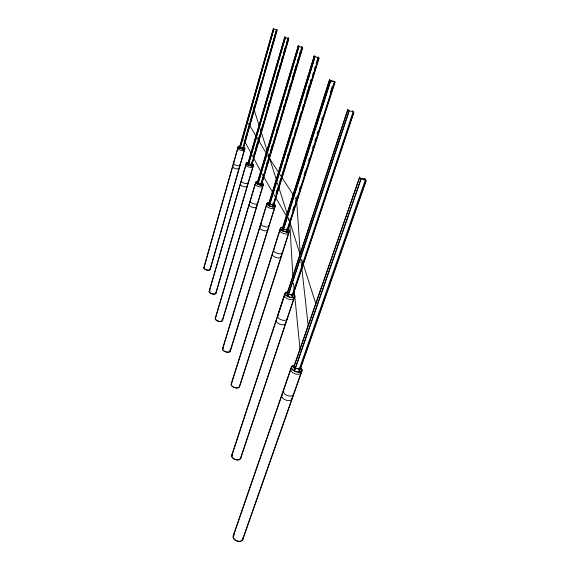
<?xml version="1.0" encoding="UTF-8"?>
<svg xmlns="http://www.w3.org/2000/svg" width="570" height="570" viewBox="0 0 570 570"><rect width="100%" height="100%" fill="white"/><g stroke="black" fill="none" stroke-linecap="round" stroke-linejoin="round"><path stroke-width="0.85" d="M203.839 267.644L238.146 146.675M203.996 267.693L238.317 146.725M239.478 147.68L273.365 28.5L273.721 28.892M239.642 147.723L273.543 28.543M239.906 148.499L240.148 147.423M240.212 147.423L273.814 29.384L273.365 28.5M240.105 148.435L240.063 147.801M240.376 147.459L273.814 29.077M242.542 148.243L242.806 147.316L243.29 148.606M244.224 142.358L244.658 140.847M245.321 138.517L246.967 132.782M247.202 131.955L248.613 127.003M248.848 126.184L249.56 123.69M250.038 122.03L250.75 119.543M250.985 118.71L252.66 112.86M252.895 112.019L254.099 107.823M254.576 106.141L256.514 99.372M256.757 98.525L258.217 93.416M258.459 92.568L261.516 81.888M264.815 70.338L270.173 51.592M270.401 50.808L272.432 43.691M272.66 42.893L274.028 38.119M274.483 36.523L275.168 34.122M275.623 32.519L276.721 29.362L277.177 30.246L242.991 149.654M242.649 148.492L242.977 147.366L243.091 147.758M243.105 146.903L243.533 145.4M243.967 143.897L245.257 139.379M245.492 138.553L250.921 119.579M251.156 118.745L256.685 99.415M256.928 98.567L262.342 79.629M262.563 78.867L270.351 51.635M270.572 50.851L272.61 43.733M272.838 42.935L276.721 29.362M242.699 149.119L276.792 29.825L242.82 149.618M210.045 269.432L244.715 148.606M210.202 269.482L244.886 148.656M209.147 291.306L246.261 163.198M209.318 291.356L246.44 163.255M247.672 164.246L284.822 37.071L288.577 38.881L251.277 166.362M247.793 164.488L284.822 37.071M248.221 164.972L247.993 163.134M248.492 164.046L285.157 38.005L284.63 37.022M248.207 165.685L285.435 37.663M250.886 165.058L251.377 163.369M253.942 154.591L254.619 152.261M255.752 148.385L256.436 146.048M256.892 144.488L257.576 142.144M258.039 140.576L259.186 136.65M260.796 131.129L261.488 128.756M261.951 127.174L262.649 124.787M267.095 109.568L267.8 107.146M268.748 103.911L269.46 101.474M271.128 95.767L272.325 91.677M274.006 85.92L274.726 83.448M276.179 78.475L278.616 70.146M279.592 66.79L280.333 64.267M281.316 60.905L282.3 57.52M283.539 53.288L284.288 50.73M284.786 49.027L285.534 46.469M286.461 43.299L287.137 40.983M287.586 39.437L288.228 37.941L288.762 38.924L251.463 166.404M251.092 165.008L252.026 161.816M253.899 155.403L257.761 142.186M257.989 141.403L260.055 134.335M260.283 133.544L263.995 120.847M264.231 120.056L266.34 112.839M266.575 112.034L272.51 91.727M272.745 90.908L279.293 68.521M279.535 67.68L285.72 46.519M285.969 45.664L288.228 37.941M251.135 165.813L288.363 38.489M215.773 293.208L253.301 165.264M215.937 293.258L253.486 165.314M215.225 318.381L255.631 182.279M215.403 318.438L255.823 182.336M257.127 183.362L298.274 45.892L302.592 47.93L261.238 185.749M257.319 183.405L298.274 45.892M257.718 184.374L298.694 46.939L298.074 45.835M257.911 184.416L298.901 46.989L298.659 46.555M266.432 164.673L267.188 162.151M268.199 158.788L269.467 154.548M270.479 151.164L271.17 148.863M271.634 147.324L272.317 145.022M276.728 130.295L277.433 127.958M283.582 107.424L284.302 105.03M285.257 101.823L285.976 99.422M288.149 92.169L288.876 89.739M289.852 86.498L290.586 84.054M292.788 76.694L294.013 72.59M294.512 70.944L296.493 64.325M297.241 61.838L297.989 59.337M299.485 54.328L300.24 51.813M260.775 184.26L261.031 183.148M261.309 182.464L261.822 180.754M261.993 180.191L262.335 179.051M262.506 178.481L262.848 177.341M263.019 176.771L263.874 173.914M264.872 170.573L266.126 166.397M266.375 165.557L272.98 143.526M273.208 142.757L277.626 128.001M277.868 127.217L279.749 120.94M280.219 119.365L284.501 105.079M284.736 104.282L289.567 88.172M289.809 87.36L291.762 80.84M292.004 80.028L294.22 72.639M294.462 71.82L296.942 63.555M297.191 62.721L301.95 46.825L301.687 47.21M260.875 185.079L302.136 47.445M261.046 185.706L302.385 47.88M222.321 320.418L263.212 184.495M222.507 320.468L263.404 184.552M222.521 348.769L266.888 203.504M222.72 348.826L267.095 203.568M268.484 204.63L314.241 56.031L319.008 58.297L272.98 207.288M268.691 204.673L314.241 56.031M269.111 206.041L314.775 57.228L314.02 55.974M269.318 206.084L314.996 57.285L314.697 56.786M276.137 192.81L276.885 190.387M287.529 155.859L288.299 153.359M306.895 93.031L307.643 90.609M308.648 87.367L309.396 84.944M310.394 81.688L311.149 79.237M272.731 204.58L272.845 204.21L273.372 206.012M276.094 193.665L278.089 187.195M279.093 183.946L280.853 178.239M281.359 176.6L283.133 170.85M283.639 169.197L285.428 163.405M285.94 161.752L287.743 155.909M288.776 152.568L290.85 145.835M291.106 144.994L293.457 137.363M294.441 134.185L295.16 131.855M295.638 130.302L296.357 127.972M297.811 123.27L298.53 120.925M299.015 119.358L301.452 111.463M302.428 108.286L303.66 104.303M304.644 101.111L305.385 98.703M305.876 97.1L307.116 93.088M307.615 91.471L309.36 85.806M309.859 84.189L311.12 80.106M312.631 75.212L313.393 72.746M314.405 69.455L315.167 66.989M316.186 63.676L318.01 56.986L318.317 57.477M272.695 206.105L318.48 57.748M272.766 207.245L318.787 58.24M230.173 350.956L275.103 205.905M230.365 351.006L275.317 205.962M231.128 384.109L280.298 228.392M231.342 384.166L280.526 228.456M282 229.546L329.46 79.729C330.956 81.959 335.502 80.598 334.975 82.358L286.959 232.546M282.228 229.596L329.702 79.786M282.798 231.078L330.365 81.211L329.46 79.729M283.026 231.121L330.607 81.275L330.251 80.683M286.325 230.444L286.746 229.133M292.695 210.48L293.999 206.404M295.559 201.502L297.397 195.738M299.507 189.119L300.305 186.632M304.038 174.919L305.385 170.708M308.634 160.526L309.375 158.196M312.617 148.043L313.365 145.685M314.875 140.961L315.63 138.588M317.148 133.829L317.91 131.435M321.744 119.415L322.513 117.007M330.336 92.49L331.127 90.01M331.391 89.184L332.189 86.69M286.674 231.071L334.355 81.695L334.975 82.358M286.945 231.833L334.733 82.294M239.429 386.467L289.261 231M239.635 386.524L289.496 231.064M231.648 455.494L284.907 293.379M277.676 316.143L284.48 295.445M231.876 455.558L285.157 293.45M286.931 293.863L347.664 109.625C348.861 111.813 352.623 110.466 353.828 112.653L292.36 297.255M286.988 294.49L347.928 109.689M287.665 296.357L348.762 111.435L347.664 109.625M287.907 296.4L349.032 111.499L348.598 110.787M291.833 296.179L353.115 111.877M292.082 297.305L353.557 112.589M240.405 458.522L294.612 296.179M240.618 458.615L294.861 296.25M233.251 535.558L291.462 366.702M233.493 535.665L291.726 366.809M293.493 367.572L359.663 177.206C359.898 179.237 366.802 180.932 364.593 178.317L366.197 180.79L299.442 371.604M293.799 367.515L359.663 177.206M294.327 370.714L360.653 179.543L359.371 177.142M294.59 370.764L360.945 179.607C358.73 177.006 365.641 178.674 365.904 180.719L299.172 371.555M364.031 179.928L364.593 178.317M364.315 179.992L364.878 178.382M298.851 370.272L365.384 179.771M242.528 539.569L301.744 370.806M242.763 539.669L302.007 370.913M294.605 368.491L296.364 368.583M348.591 110.73L348.975 110.737M287.978 294.434L289.418 294.569M330.258 80.641L334.341 81.681M269.524 204.338L270.75 204.452M258.096 183.034L259.4 183.191M248.171 163.17L248.591 163.896L249.76 164.046M296.778 368.534L294.562 368.142L293.835 366.688L294.548 369.716M289.731 294.533L287.928 294.206L287.237 293.087M284.58 229.496L283.055 229.126L282.449 228.178L283.283 230.309L283.055 229.439M291.612 294.961L291.833 294.462M270.971 204.495L269.439 204.195L269.083 203.397M258.338 183.063L257.676 182.215M241.231 147.438L240.027 146.953M240.704 147.381L241.409 147.466M242.727 147.815L241.737 147.544M352.545 111.549L352.431 110.779L353.828 112.653M260.875 183.569L261.06 183.219M297.034 368.591L298.78 368.94L298.887 368.434M297.262 368.74L298.951 369.189L299.336 370.258M273.899 28.999L276.692 29.697L276.543 29.319M286.454 229.881L286.667 229.404M290.166 294.619L290.885 294.868M290.757 294.761L292.075 295.331M272.531 204.887L272.695 204.316M287.957 38.283L288.035 37.891M251.106 164.402L250.223 164.203M285.15 229.546L286.147 229.867M286.076 229.781L286.895 230.173M271.334 204.573L271.755 204.68M271.512 204.673L272.902 205.114M259.735 183.262L261.153 183.747M278.602 172.532L267.572 155.403M280.062 174.755L293.194 194.726M295.139 197.683L296.599 199.899L300.319 254.313M318.231 57.043L319.008 58.297M248.456 123.341L256.194 136.323M257.106 137.847L266.66 153.879M272.702 192.503L262.129 174.057M274.042 194.797L286.553 216.215M288.342 219.272L289.681 221.566L292.916 276.778M301.95 46.825L302.592 47.93M243.81 139.621L250.893 152.924M252.139 155.275L260.882 171.713M286.888 229.446L287.401 231.171L286.938 230.244M268.869 203.362L269.382 205.164M251.235 163.854L251.391 164.367M257.476 182.179L258.082 183.711L257.939 183.134M253.173 106.818L259.094 125.436M260.169 128.82L267.173 150.815M268.249 154.199L276.329 179.586M277.405 182.97L287.365 214.284M288.441 217.669L300.019 254.056M301.63 259.129L315.901 303.981M251.413 163.896L251.783 165.293M261.245 183.255L261.594 184.566M287.28 293.244L287.829 295.26M239.941 146.675L240.034 147.673M292.125 294.683L292.545 296.25M299.001 367.956L299.713 370.821L299.371 370.429M269.403 204.445L269.589 205.2M292.096 295.381L292.267 296.044M273.251 205.535L273.151 205.912M261.238 183.854L261.402 184.516M287.9 294.576L288.064 295.239M251.47 164.659L251.605 165.25M248.399 163.982L248.534 164.566M243.005 148.036L243.119 148.563M294.569 368.633L294.797 369.631M300.96 260.462L308.171 325.491M293.486 282.948L300.091 350.087M301.081 372.431A5.394 2.8 20.1 0 1 294.498 373.585A5.394 2.8 20.1 0 1 291.584 368.434M300.597 367.892A5.401 2.786 20.1 0 1 299.756 371.968A5.401 2.786 20.1 0 1 292.275 369.139A5.401 2.786 20.1 0 1 294.562 365.612M293.422 393.671A5.337 2.886 20.3 0 1 287.636 395.644A5.337 2.886 20.3 0 1 283.746 390.407M291.84 398.166A5.322 2.907 20.3 0 1 286.062 400.168A5.322 2.907 20.3 0 1 282.193 394.91M242.92 537.987A5.18 3.598 22.3 0 1 236.849 541.051A5.18 3.598 22.3 0 1 233.978 534.639M300.796 367.842A5.686 2.936 20.1 0 1 299.92 372.139A5.686 2.936 20.1 0 1 292.04 369.161A5.686 2.936 20.1 0 1 294.448 365.448M242.72 538.222A4.923 3.42 22.3 0 1 236.906 540.873A4.923 3.42 22.3 0 1 233.985 534.959M293.835 297.911A4.931 2.23 18.6 0 1 288.142 299.036A4.931 2.23 18.6 0 1 285.192 294.726M293.222 294.056A4.938 2.216 18.6 0 1 292.902 297.397A4.938 2.216 18.6 0 1 285.962 295.089A4.938 2.216 18.6 0 1 287.629 292.203M286.981 318.929A4.881 2.309 18.7 0 1 281.594 319.927A4.881 2.309 18.7 0 1 277.825 315.873M285.506 322.869A4.873 2.33 18.7 0 1 279.998 324.188A4.873 2.33 18.7 0 1 276.806 319.798M240.811 457.461A4.774 2.964 19.5 0 1 234.997 459.498A4.774 2.964 19.5 0 1 232.51 454.205M293.137 293.835A5.201 2.337 18.6 0 1 293.058 297.533A5.201 2.337 18.6 0 1 285.563 294.911A5.201 2.337 18.6 0 1 288.156 292.089M240.583 457.432A4.532 2.814 19.5 0 1 235.211 459.42A4.532 2.814 19.5 0 1 232.517 454.468M288.42 232.439A4.553 1.781 17.6 0 1 284.038 233.643A4.553 1.781 17.6 0 1 280.141 230.088M287.002 228.684A4.56 1.774 17.6 0 1 288.185 231.826A4.56 1.774 17.6 0 1 281.373 229.895A4.56 1.774 17.6 0 1 283.105 227.58M282.171 252.325A4.51 1.86 17.7 0 1 277.569 253.443A4.51 1.86 17.7 0 1 273.899 249.86M280.782 256.272A4.503 1.874 17.7 0 1 276.251 257.569A4.503 1.874 17.7 0 1 272.724 253.871M239.55 385.648A4.432 2.451 18 0 1 234.683 387.678A4.432 2.451 18 0 1 231.755 383.183M287.665 228.926A4.802 1.867 17.6 0 1 288.057 231.99A4.802 1.867 17.6 0 1 281.06 229.796A4.802 1.867 17.6 0 1 283.012 227.466M239.393 385.812A4.211 2.33 18 0 1 234.861 387.607A4.211 2.33 18 0 1 231.662 383.539M274.434 207.409A4.168 1.546 17.1 0 1 269.845 208.107A4.168 1.546 17.1 0 1 267.031 204.979M268.662 204.78A4.168 1.546 17.1 0 1 268.919 204.801M272.838 203.754A4.175 1.539 17.1 0 1 274.206 206.568A4.175 1.539 17.1 0 1 267.893 204.858A4.175 1.539 17.1 0 1 269.51 202.856M268.762 225.727A4.133 1.61 17.1 0 1 264.323 226.561A4.133 1.61 17.1 0 1 261.288 223.383M267.579 229.539A4.125 1.624 17.1 0 1 263.005 230.351A4.125 1.624 17.1 0 1 260.255 227.131M230.023 349.745A4.083 2.13 17.1 0 1 226.183 352.039A4.083 2.13 17.1 0 1 223.119 347.985M273.921 204.231A4.396 1.617 17.1 0 1 273.807 206.746A4.396 1.617 17.1 0 1 267.501 204.68A4.396 1.617 17.1 0 1 269.432 202.756M230.038 350.073A3.876 2.023 17.1 0 1 226.062 351.897A3.876 2.023 17.1 0 1 223.148 348.177M262.478 185.699A3.848 1.361 16.7 0 1 258.723 186.582A3.848 1.361 16.7 0 1 255.659 183.747M257.312 183.547A3.848 1.361 16.7 0 1 257.555 183.569M261.395 182.699A3.848 1.354 16.7 0 1 262.243 185.079A3.848 1.354 16.7 0 1 256.479 183.433A3.848 1.354 16.7 0 1 258.096 181.752M257.348 202.77A3.812 1.418 16.7 0 1 253.721 203.782A3.812 1.418 16.7 0 1 250.472 200.918M256.187 206.212A3.805 1.425 16.7 0 1 252.781 207.394A3.805 1.425 16.7 0 1 249.411 204.48M222.3 319.506A3.783 1.874 16.5 0 1 218.46 321.266A3.783 1.874 16.5 0 1 215.788 317.704M261.245 182.55A4.054 1.425 16.7 0 1 262.506 185.15A4.054 1.425 16.7 0 1 256.372 183.476A4.054 1.425 16.7 0 1 258.018 181.666M222.129 319.506A3.598 1.781 16.5 0 1 218.73 321.238A3.598 1.781 16.5 0 1 215.702 317.967M252.717 166.525A3.57 1.204 16.4 0 1 248.741 167.031A3.57 1.204 16.4 0 1 246.568 164.516M251.149 165.357A3.57 1.204 16.4 0 1 251.548 165.557M251.648 163.654A3.577 1.197 16.4 0 1 252.382 165.763A3.577 1.197 16.4 0 1 247.024 164.231A3.577 1.197 16.4 0 1 248.577 162.778M248.014 182.542A3.548 1.254 16.3 0 1 244.288 183.198A3.548 1.254 16.3 0 1 241.666 180.64M247.088 185.984A3.541 1.268 16.3 0 1 243.069 186.476A3.541 1.268 16.3 0 1 240.811 183.932M215.759 292.41A3.534 1.66 16 0 1 214.227 294.149A3.534 1.66 16 0 1 209.874 292.781A3.534 1.66 16 0 1 209.981 290.586M251.74 163.626A3.762 1.261 16.4 0 1 252.453 165.849A3.762 1.261 16.4 0 1 246.782 164.153A3.762 1.261 16.4 0 1 248.755 162.728M215.731 292.652A3.356 1.582 16 0 1 211.705 293.678A3.356 1.582 16 0 1 210.109 290.671M244.124 149.718A3.334 1.076 16.2 0 1 240.661 150.273A3.334 1.076 16.2 0 1 238.324 147.979M243.198 147.153A3.334 1.076 16.2 0 1 243.789 149.041A3.334 1.076 16.2 0 1 238.759 147.53A3.334 1.076 16.2 0 1 240.547 146.362M239.728 164.694A3.313 1.119 16.1 0 1 236.457 165.45A3.313 1.119 16.1 0 1 234.042 163.063M238.901 167.936A3.306 1.133 16.1 0 1 235.56 168.606A3.306 1.133 16.1 0 1 233.03 166.255M210.045 268.719A3.313 1.482 15.7 0 1 206.625 270.002A3.313 1.482 15.7 0 1 204.352 267.123M243.077 147.032A3.513 1.126 16.2 0 1 244.017 149.105A3.513 1.126 16.2 0 1 238.659 147.559A3.513 1.126 16.2 0 1 240.497 146.291M209.96 268.826A3.149 1.411 15.7 0 1 206.646 269.931A3.149 1.411 15.7 0 1 204.366 267.259"/></g></svg>
